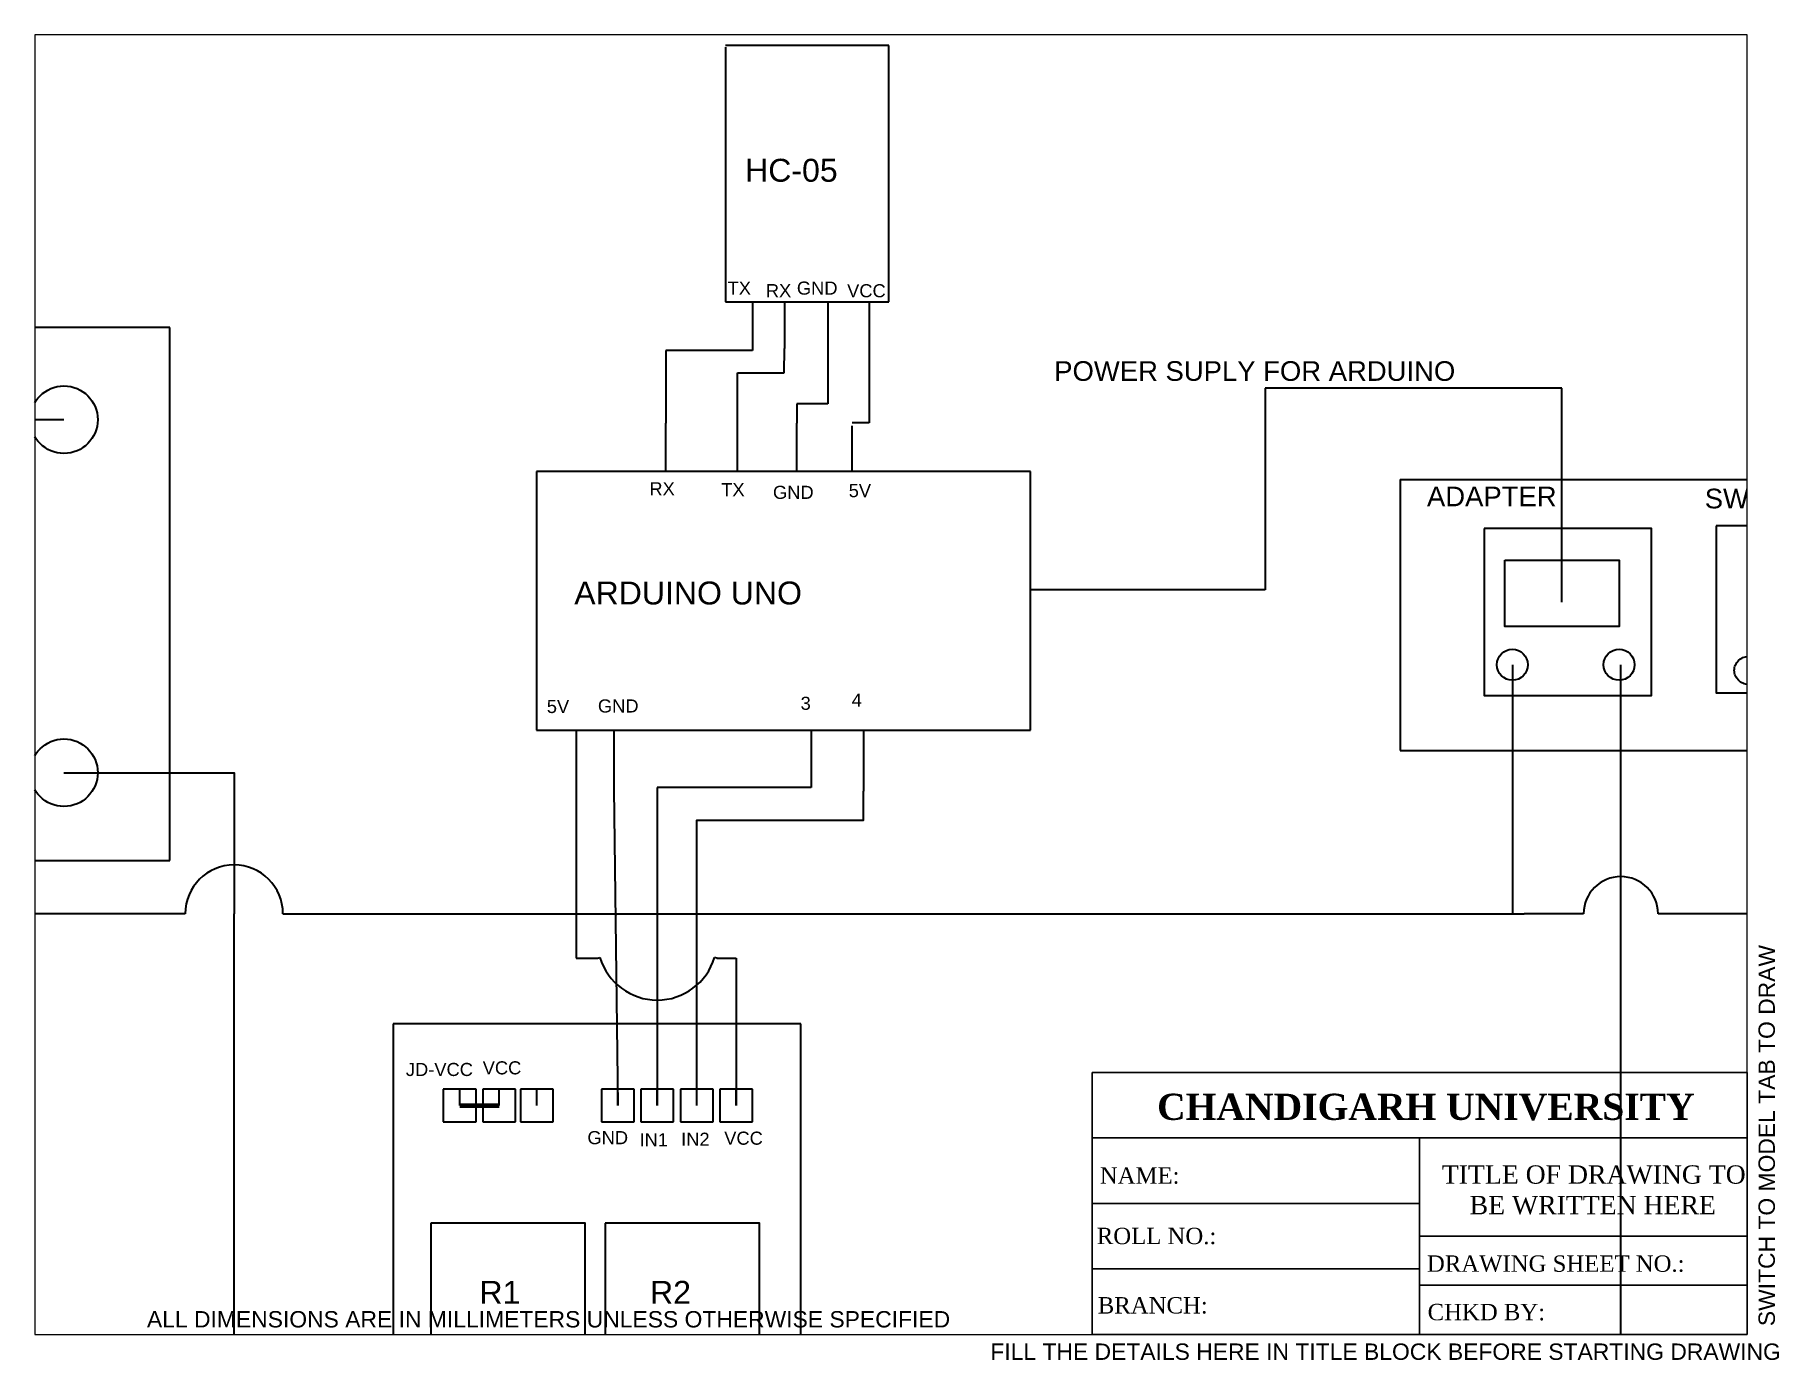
# Paper-space layout 'Layout1' of a CAD drawing. Header units: millimetres. Extents: x 0 to 266, y -4 to 198.
# The model-space entities are those that its viewports show. They can reach past a viewport. Long polylines and large blocks are cut down to what shows.
import ezdxf

# ---------------------------------------------------------------- set-up
doc = ezdxf.new("R2010")
doc.units = ezdxf.units.MM
doc.header["$PDMODE"] = 68
doc.header["$PDSIZE"] = 5
doc.linetypes.add('ACAD_ISO08W100', pattern=[36, 24, -3, 6, -3])
doc.layers.add('Comments', color=10, linetype='Continuous', lineweight=13, plot=False)
doc.layers.add('thick continuous', color=7, linetype='Continuous', lineweight=30)
doc.styles.get("Standard").update_dxf_attribs({"font": 'arial.ttf'})

msp = doc.modelspace()

# ---------------------------------------------------------------- linework, layer by layer
at = {"layer": 'thick continuous'}
for p, q in [((151.37, 220.27), (126.42, 220.27)), ((126.42, 220), (126.42, 181.1)), ((151.37, 181.1), (151.37, 220.27)), ((126.42, 181.1), (151.37, 181.1)), ((130.54, 181.1), (130.54, 173.7)), ((135.47, 181.1), (135.47, 173.97)), ((142.05, 181.1), (142.05, 174.25)), ((148.36, 181.1), (148.36, 174.52)), ((117.34, 155.19), (117.34, 162.58)), ((128.3, 155.19), (128.3, 163.13)), ((172.99, 155.19), (97.6, 155.19)), ((97.6, 155.19), (97.6, 115.74)), ((172.99, 115.74), (172.99, 155.19)), ((97.6, 115.74), (172.99, 115.74)), ((103.63, 115.74), (103.63, 107.52)), ((109.39, 115.74), (109.39, 106.7)), ((139.54, 115.74), (139.54, 106.97)), ((147.49, 115.74), (147.49, 106.42)), ((75.72, 70.87), (75.72, 4.02)), ((137.95, 70.87), (75.72, 70.87)), ((137.95, 4.02), (137.95, 70.87))]:
    msp.add_line(p, q, dxfattribs=at)
at = {"layer": 'thick continuous', "lineweight": 30}
for p, q in [((41.59, 177.2), (9.98, 177.2)), ((41.59, 95.83), (41.59, 177.2)), ((130.54, 173.7), (117.34, 173.7)), ((117.34, 173.7), (117.34, 162.58)), ((135.39, 170.26), (135.47, 173.97)), ((142.05, 174.25), (142.05, 165.53)), ((148.36, 174.52), (148.36, 162.66)), ((128.3, 163.13), (128.3, 170.26)), ((128.3, 170.26), (135.39, 170.26)), ((254.15, 167.95), (208.85, 167.95)), ((208.85, 167.95), (208.85, 137.15)), ((254.15, 141.69), (254.15, 167.95)), ((142.05, 165.53), (137.32, 165.53)), ((137.32, 165.53), (137.32, 162.58)), ((25.44, 163.12), (-18.9, 163.12)), ((137.32, 155.19), (137.32, 162.58)), ((148.36, 162.66), (145.79, 162.66)), ((145.79, 155.19), (145.79, 162.17)), ((229.43, 153.99), (229.43, 112.63)), ((229.43, 153.99), (315.21, 153.99)), ((254.15, 135.28), (254.15, 141.69)), ((208.85, 137.15), (172.99, 137.15)), ((246.58, 125.7), (246.58, 87.68)), ((263.14, -8.18), (263.14, 125.7)), ((229.43, 112.63), (315.21, 112.63)), ((103.63, 107.52), (103.63, 80.9)), ((109.39, 106.7), (109.99, 58.39)), ((139.54, 106.97), (116.02, 106.97)), ((116.02, 106.97), (116.02, 58.39)), ((9.98, 95.83), (41.59, 95.83)), ((43.95, 87.68), (-15.8, 87.68)), ((51.41, -10), (51.41, 87.68)), ((282.61, 87.68), (291.82, 87.68)), ((103.63, 80.9), (106.89, 80.9)), ((106.89, 80.9), (107.27, 81.01)), ((125.14, 80.9), (124.76, 81.01)), ((125.14, 80.9), (128.08, 80.9)), ((128.08, 80.9), (128.08, 58.39))]:
    msp.add_line(p, q, dxfattribs=at)
at = {"layer": 'thick continuous', "lineweight": 80}
msp.add_line((85.86, 58.39), (91.89, 58.39), dxfattribs=at)
at = {"layer": 'thick continuous', "lineweight": 50}
msp.add_line((91.89, 58.39), (91.89, 58.39), dxfattribs=at)
msp.add_line((91.89, 58.39), (91.89, 58.39), dxfattribs=at)
at = {"layer": 'thick continuous', "lineweight": 30}
for points in [[(242.29, 146.49), (242.29, 120.99), (267.8, 120.99), (267.8, 146.49)], [(277.7, 146.92), (277.7, 121.42), (303.2, 121.42), (303.2, 146.92)], [(245.41, 141.69), (262.88, 141.69), (262.88, 131.55), (245.41, 131.55)]]:
    msp.add_lwpolyline(points, close=True, dxfattribs=at)
for points in [[(282.61, 124.84), (282.61, 87.68), (268.82, 87.68)], [(25.44, 109.22), (51.41, 109.22), (51.41, 87.68)], [(122.05, 58.39), (122.05, 101.97), (147.49, 101.97), (147.49, 106.42)], [(58.86, 87.68), (248.37, 87.68)], [(257.45, 87.68), (248.37, 87.68)]]:
    msp.add_lwpolyline(points, dxfattribs=at)
at = {"layer": 'thick continuous'}
for points in [[(81.47, 40.46), (81.47, 16.9), (105.03, 16.9), (105.03, 40.46)], [(108.08, 40.46), (108.08, 16.9), (131.64, 16.9), (131.64, 40.46)]]:
    msp.add_lwpolyline(points, close=True, dxfattribs=at)
at = {"layer": 'thick continuous', "lineweight": 30}
for centre, radius in [((25.44, 163.12), 5.15), ((246.58, 125.7), 2.36), ((262.88, 125.7), 2.36), ((282.61, 124.84), 2.14), ((25.44, 109.22), 5.15)]:
    msp.add_circle(centre, radius, dxfattribs=at)
for centre, radius, start, end in [((51.41, 87.68), 7.46, 0, 180), ((263.14, 87.68), 5.68, 0, 180), ((116.02, 80.9), 9.12, 132.0264, 134.4707), ((116.02, 80.9), 9.12, 47.9736, 48.6245), ((116.02, 83.62), 9.12, 196.5788, 343.4212)]:
    msp.add_arc(centre, radius, start, end, dxfattribs=at)
at = {"layer": 'thick continuous'}
for p in [(85.86, 58.39), (91.89, 58.39), (97.65, 58.39), (109.99, 58.39), (116.02, 58.39), (122.05, 58.39), (128.08, 58.39)]:
    msp.add_point(p, dxfattribs=at)

# ---------------------------------------------------------------- texts
at = {"layer": 'thick continuous', "lineweight": 30}
for s, height, p in [('BLUETOOTH ', 3, (128.39, 222.38)), ('POWER SUPLY FOR ARDUINO ', 3, (176.63, 169.05)), ('GND', 2, (133.69, 151.03)), ('5V', 2, (145.25, 151.29)), ('ADAPTER ', 3, (233.54, 149.9)), ('SWITCH 1', 3, (275.95, 149.58))]:
    msp.add_text(s, height=height, dxfattribs=at).set_placement(p)
at = {"layer": 'thick continuous'}
for s, p in [('HC-05', (129.44, 199.45)), ('ARDUINO UNO', (103.35, 134.91)), ('R1', (88.88, 28.13)), ('R2', (114.92, 28.13))]:
    msp.add_text(s, height=3.5, dxfattribs=at).set_placement(p)
at = {"layer": 'thick continuous', "lineweight": 140}
for s, p in [('TX', (126.76, 182.2)), ('RX', (132.6, 181.82)), ('GND', (137.34, 182.21)), ('VCC', (145.01, 181.81)), ('RX', (114.82, 151.57)), ('TX', (125.79, 151.44)), ('5V', (99.16, 118.33)), ('GND', (106.96, 118.41)), ('3', (137.91, 118.82)), ('4', (145.71, 119.31)), ('JD-VCC', (77.64, 62.91)), ('VCC', (89.37, 63.16)), ('GND', (105.36, 52.5)), ('IN1', (113.31, 52.18)), ('IN2', (119.67, 52.26)), ('VCC', (126.25, 52.42))]:
    msp.add_text(s, height=2, dxfattribs=at).set_placement(p)

psp = doc.layouts.get("Layout1")

# ---------------------------------------------------------------- linework, layer by layer
for p, q in [((161.41, 40), (261.41, 40)), ((161.41, 40), (161.41, 0)), ((261.41, 40), (261.41, 0)), ((161.41, 30), (261.41, 30)), ((161.41, 30), (194.27, 30)), ((211.41, 30), (211.41, 0)), ((161.41, 20), (211.41, 20)), ((211.41, 15), (261.41, 15)), ((161.41, 10), (211.41, 10)), ((211.41, 7.5), (261.41, 7.5)), ((161.41, 0), (261.41, 0))]:
    psp.add_line(p, q)

# ---------------------------------------------------------------- texts
at = {"attachment_point": 1}
for s, width, insert, char_height in [('\\pi0.35393;{\\fTimes New Roman|b1|i0|c0|p18;CHANDIGARH UNIVERSITY}', 80.8177, (170.98, 36.75), 4), ('\\pi0.71399;{\\fTimes New Roman|b0|i0|c0|p18;TITLE OF DRAWING TO \\P\\pi4.9594;BE WRITTEN HERE}', 46.4985, (214.1, 25.81), 2.8)]:
    psp.add_mtext_dynamic_manual_height_columns(s, width=width, gutter_width=40, heights=[0], dxfattribs=dict(at, insert=insert, char_height=char_height))
at = {"linetype": 'ACAD_ISO08W100', "lineweight": 100, "char_height": 2.5, "attachment_point": 1}
for s, width, insert in [('{\\fTimes New Roman|b0|i0|c0|p18;NAME:}', 45.3199, (162.59, 25.51)), ('{\\fTimes New Roman|b0|i0|c0|p18;ROLL NO.:}', 45.3199, (162.13, 16.28)), ('{\\fTimes New Roman|b0|i0|c0|p18;DRAWING SHEET NO.:}', 45.3199, (212.54, 12.06)), ('{\\fTimes New Roman|b0|i0|c0|p18;BRANCH:}', 45.3199, (162.28, 5.69)), ('{\\fTimes New Roman|b0|i0|c0|p18;CHKD BY: }', 47.9779, (212.64, 4.66))]:
    psp.add_mtext_dynamic_manual_height_columns(s, width=width, gutter_width=25, heights=[0], dxfattribs=dict(at, insert=insert))
at = {"layer": 'Comments'}
psp.add_text('SWITCH TO MODEL TAB TO DRAW', height=2.5, rotation=90, dxfattribs=at).set_placement((265.66, 1.26))
psp.add_text('FILL THE DETAILS HERE IN TITLE BLOCK BEFORE STARTING DRAWING', height=2.5, dxfattribs=at).set_placement((145.88, -3.89))
at = {"layer": 'thick continuous'}
psp.add_text('ALL DIMENSIONS ARE IN MILLIMETERS UNLESS OTHERWISE SPECIFIED', height=2.5, dxfattribs=at).set_placement((17.11, 1.06))

# ---------------------------------------------------------------- viewports
psp.add_viewport(center=(130.71, 99.21), size=(261.41, 198.4125), view_center_point=(151.71, 122.67), view_height=198.4125, dxfattribs=at)

doc.saveas('drawing.dxf')
